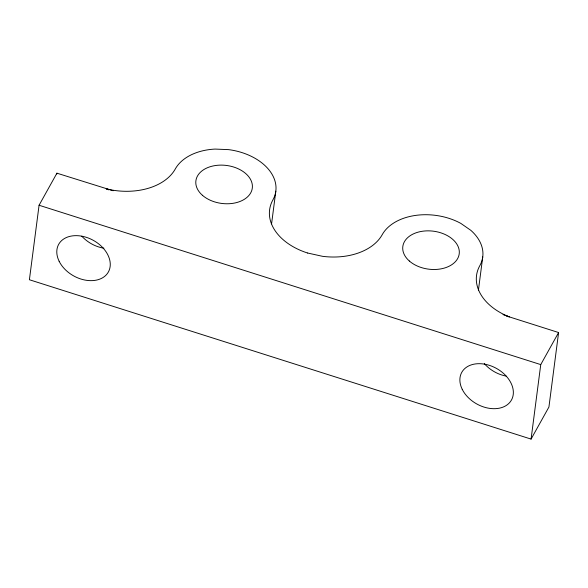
<?xml version="1.0" encoding="UTF-8"?>
<svg xmlns="http://www.w3.org/2000/svg" width="588" height="588" viewBox="0 0 588 588"><rect width="100%" height="100%" fill="white"/><g stroke="black" fill="none" stroke-linecap="round" stroke-linejoin="round"><path stroke-width="0.88" d="M113.161 190.747L56.926 173.181L39.073 205.249L29.4 279.741L531.074 439.096L548.927 407.036L558.6 332.536L509.311 316.881A50.818 36.302 29.1 0 0 506.782 316.057M56.823 174.011L56.926 173.181M271.575 223.866L275.823 191.166M478.382 290.509L482.748 256.89M531.074 439.096L540.747 364.604L558.6 332.536M307.664 253.031L322.489 256.309A58.447 39.337 7.4 0 0 382.222 234.671A52.163 35.104 7.4 0 1 460.801 223.381L470.79 230.305A52.163 35.104 7.4 0 1 479.815 265.673A58.44 39.33 7.4 0 0 509.311 316.881L503.012 314.587M39.073 205.249L540.747 364.604M108.721 189.836L106.222 188.844A58.44 39.33 7.4 0 0 175.305 168.947A52.163 35.104 7.4 0 1 215.076 149.08L228.622 149.631A52.163 35.104 7.4 0 1 272.891 199.942A58.447 39.337 7.4 0 0 307.642 253.031M506.136 376.085A28.437 20.315 29.1 0 1 484.299 363.568M103.922 248.195A28.437 20.315 29.1 0 1 81.805 236.192M409.336 261.006A28.437 19.139 7.4 0 0 457.618 258.624A28.437 19.139 7.4 0 0 426.102 230.893A28.437 19.139 7.4 0 0 409.336 261.006M462.219 389.3A28.437 20.315 29.1 0 0 508.297 403.941A28.437 20.315 29.1 0 0 489.326 365.332A28.437 20.315 29.1 0 0 462.219 389.3M59.138 261.263A28.437 20.315 29.1 0 0 105.215 275.897A28.437 20.315 29.1 0 0 86.245 237.295A28.437 20.315 29.1 0 0 59.138 261.263M202.412 195.275A28.437 19.139 7.4 0 0 250.701 192.893A28.437 19.139 7.4 0 0 219.177 165.162A28.437 19.139 7.4 0 0 202.412 195.275"/></g></svg>
